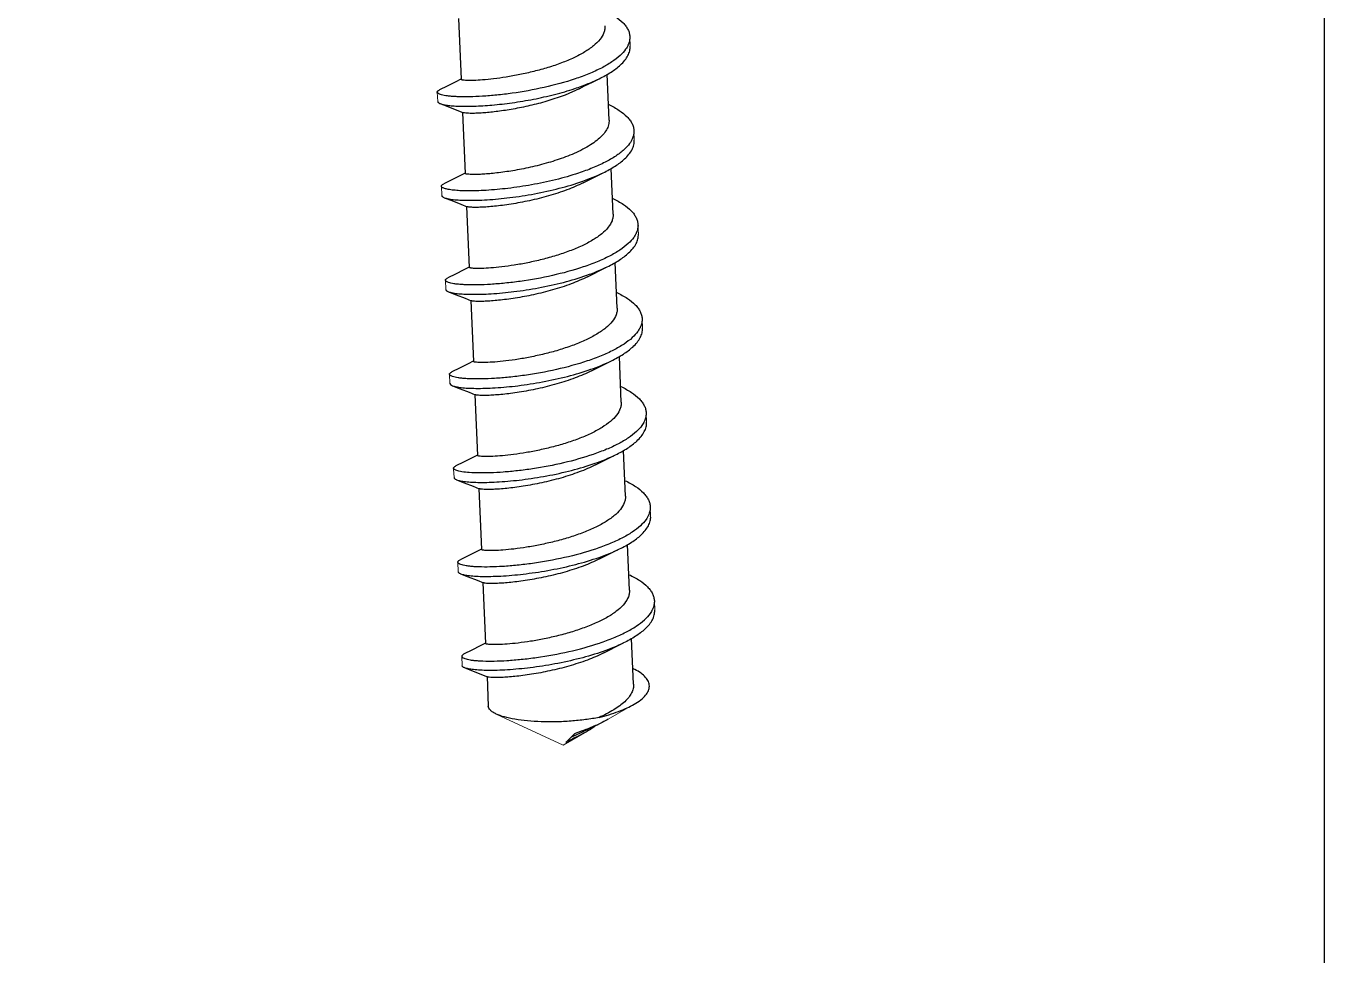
# Model space of a CAD drawing. Extents: x 0 to 1354, y 0 to 992.
# Drawn here: x 1041.9 to 1095.3, y 703.3 to 741.4 of the extents above; entities that cross this region are included whole.
import ezdxf

# ---------------------------------------------------------------- set-up
doc = ezdxf.new("R2010")
doc.units = 0
doc.header["$LTSCALE"] = 10
doc.header["$MEASUREMENT"] = 0
doc.linetypes.add('ACAD_ISO02W100', pattern=[15, 12, -3])
doc.layers.get('0').update_dxf_attribs({"linetype": 'CONTINUOUS'})
doc.layers.add('虚线', color=8, linetype='ACAD_ISO02W100', lineweight=20)

msp = doc.modelspace()

# ---------------------------------------------------------------- linework, layer by layer
at = {"color": 7, "linetype": 'Continuous'}
for p, q in [((1059.7, 741.716), (1059.809, 739.215)), ((1065.887, 737.544), (1065.805, 739.42)), ((1064.661, 738.83), (1064.078, 738.57)), ((1059.636, 737.947), (1059.887, 737.847)), ((1059.868, 737.854), (1059.976, 735.353)), ((1066.055, 733.683), (1065.973, 735.556)), ((1059.803, 734.086), (1060.054, 733.985)), ((1060.035, 733.993), (1060.144, 731.492)), ((1066.222, 729.822), (1066.141, 731.695)), ((1059.971, 730.225), (1060.222, 730.124)), ((1060.203, 730.131), (1060.312, 727.63)), ((1066.39, 725.96), (1066.309, 727.835)), ((1059.351, 726.718), (1059.367, 726.683)), ((1059.367, 726.683), (1059.455, 726.631)), ((1060.139, 726.363), (1060.39, 726.262)), ((1060.371, 726.27), (1060.48, 723.769)), ((1060.492, 723.756), (1060.48, 723.769)), ((1066.558, 722.099), (1066.476, 723.972)), ((1059.518, 723.207), (1059.502, 723.243)), ((1060.307, 722.502), (1060.558, 722.401)), ((1060.539, 722.409), (1060.647, 719.908)), ((1066.726, 718.237), (1066.644, 720.11)), ((1060.475, 718.641), (1060.726, 718.54)), ((1060.707, 718.547), (1060.815, 716.046)), ((1066.893, 714.376), (1066.812, 716.249)), ((1060.642, 714.779), (1060.893, 714.678)), ((1060.874, 714.686), (1060.927, 713.478)), ((1064.115, 711.986), (1064.464, 712.343)), ((1064.53, 712.298), (1064.708, 712.383)), ((1064.708, 712.383), (1065.099, 712.566)), ((1064.974, 712.43), (1064.96, 712.422)), ((1065.099, 712.566), (1065.444, 712.727)), ((1064.478, 712.273), (1064.315, 712.193)), ((1064.478, 712.273), (1064.53, 712.298))]:
    msp.add_line(p, q, dxfattribs=at)
msp.add_lwpolyline([(988.62, 618.265), (988.62, 618.265), (988.62, 782.944), (1095.253, 782.944), (1095.253, 618.265)])
for points in [[(1059.805, 739.222), (1059.592, 739.114), (1059.237, 738.937), (1058.927, 738.784)], [(1064.661, 738.83), (1064.879, 738.941), (1065.202, 739.102), (1065.48, 739.238)], [(1058.952, 738.215), (1059.267, 738.093), (1059.636, 737.947)], [(1059.973, 735.36), (1059.76, 735.253), (1059.405, 735.076), (1059.095, 734.923)], [(1064.829, 734.969), (1065.047, 735.079), (1065.37, 735.241), (1065.647, 735.377)], [(1059.119, 734.354), (1059.435, 734.232), (1059.803, 734.086)], [(1064.996, 731.107), (1065.215, 731.218), (1065.538, 731.379), (1065.815, 731.516)], [(1060.14, 731.499), (1059.928, 731.391), (1059.573, 731.214), (1059.263, 731.061)], [(1059.287, 730.493), (1059.602, 730.37), (1059.971, 730.225)], [(1060.308, 727.638), (1060.096, 727.53), (1059.741, 727.353), (1059.43, 727.2)], [(1065.164, 727.246), (1065.383, 727.357), (1065.706, 727.518), (1065.983, 727.654)], [(1059.455, 726.631), (1059.77, 726.509), (1060.139, 726.363)], [(1060.476, 723.776), (1060.263, 723.669), (1059.908, 723.491), (1059.598, 723.339)], [(1065.332, 723.385), (1065.55, 723.495), (1065.873, 723.656), (1066.151, 723.793)], [(1059.623, 722.77), (1059.938, 722.648), (1060.307, 722.502)], [(1060.644, 719.915), (1060.431, 719.807), (1060.076, 719.63), (1059.766, 719.477)], [(1065.5, 719.523), (1065.718, 719.634), (1066.041, 719.795), (1066.318, 719.931)], [(1059.791, 718.909), (1060.106, 718.786), (1060.475, 718.641)], [(1060.812, 716.054), (1060.599, 715.946), (1060.244, 715.769), (1059.934, 715.616)], [(1065.667, 715.662), (1065.886, 715.773), (1066.209, 715.934), (1066.486, 716.07)], [(1059.958, 715.047), (1060.273, 714.925), (1060.642, 714.779)]]:
    msp.add_lwpolyline(points, dxfattribs=at)
msp.add_arc((1065.053, 711.162), 4.261, 63.6142, 64.746, dxfattribs=at)
for points, knots in [([(1065.707, 742.041), (1065.856, 741.97), (1066.123, 741.825), (1066.411, 741.599), (1066.577, 741.406), (1066.665, 741.263), (1066.721, 741.117), (1066.737, 741.016), (1066.739, 740.967)], [0, 0, 0, 0, 0.31699, 0.583646, 0.699612, 0.805857, 0.90487, 1, 1, 1, 1]), ([(1065.719, 741.406), (1065.721, 741.36), (1065.715, 741.267), (1065.662, 741.074), (1065.513, 740.833), (1065.238, 740.57), (1064.873, 740.32), (1064.429, 740.089), (1063.923, 739.878), (1063.373, 739.692), (1062.8, 739.534), (1062.227, 739.405), (1061.674, 739.305), (1061.164, 739.233), (1060.717, 739.189), (1060.391, 739.17), (1060.174, 739.167), (1060.048, 739.169), (1059.948, 739.175), (1059.883, 739.183), (1059.844, 739.192), (1059.824, 739.199), (1059.809, 739.208), (1059.809, 739.215)], [0, 0, 0, 0, 0.020473, 0.041729, 0.088965, 0.145234, 0.211407, 0.286737, 0.369458, 0.457155, 0.547003, 0.635954, 0.7209, 0.798818, 0.866905, 0.922703, 0.945351, 0.964213, 0.97914, 0.990015, 0.99393, 0.996848, 1, 1, 1, 1]), ([(1066.355, 739.806), (1066.419, 739.866), (1066.534, 739.985), (1066.666, 740.18), (1066.744, 740.379), (1066.759, 740.515), (1066.756, 740.58)], [0, 0, 0, 0, 0.292048, 0.550747, 0.782821, 1, 1, 1, 1]), ([(1066.664, 740.614), (1066.661, 740.608), (1066.648, 740.582), (1066.635, 740.556), (1066.624, 740.537)], [0, 0, 0, 0, 0.245966, 1, 1, 1, 1]), ([(1066.739, 740.967), (1066.742, 740.908), (1066.731, 740.786), (1066.69, 740.671), (1066.664, 740.614)], [0, 0, 0, 0, 0.486192, 1, 1, 1, 1]), ([(1066.338, 740.192), (1066.233, 740.095), (1065.985, 739.908), (1065.555, 739.661), (1065.048, 739.431), (1064.27, 739.145), (1063.218, 738.861), (1062.137, 738.666), (1061.288, 738.563), (1060.705, 738.515), (1060.18, 738.492), (1059.785, 738.494), (1059.51, 738.507), (1059.337, 738.521), (1059.188, 738.54), (1059.065, 738.562), (1058.966, 738.589), (1058.887, 738.619), (1058.832, 738.659), (1058.831, 738.689)], [0, 0, 0, 0, 0.054601, 0.117784, 0.188737, 0.26616, 0.43331, 0.603318, 0.684002, 0.758973, 0.826279, 0.884174, 0.909125, 0.931196, 0.950267, 0.96624, 0.979069, 0.988792, 1, 1, 1, 1]), ([(1066.624, 740.537), (1066.606, 740.507), (1066.525, 740.381), (1066.423, 740.27), (1066.338, 740.192)], [0, 0, 0, 0, 0.230375, 1, 1, 1, 1]), ([(1065.48, 739.238), (1065.649, 739.321), (1065.955, 739.489), (1066.237, 739.697), (1066.355, 739.806)], [0, 0, 0, 0, 0.539451, 1, 1, 1, 1]), ([(1064.479, 738.837), (1064.569, 738.867), (1064.909, 738.985), (1065.242, 739.122), (1065.48, 739.238)], [0, 0, 0, 0, 0.263644, 1, 1, 1, 1]), ([(1058.831, 738.689), (1058.83, 738.697), (1058.835, 738.715), (1058.855, 738.739), (1058.886, 738.763), (1058.912, 738.777), (1058.927, 738.784)], [0, 0, 0, 0, 0.169915, 0.3802, 0.653553, 1, 1, 1, 1]), ([(1058.952, 738.215), (1058.992, 738.2), (1059.09, 738.174), (1059.26, 738.145), (1059.473, 738.124), (1059.837, 738.105), (1060.377, 738.109), (1061.108, 738.155), (1061.923, 738.248), (1062.781, 738.391), (1063.642, 738.582), (1064.206, 738.745), (1064.479, 738.837)], [0, 0, 0, 0, 0.023015, 0.053783, 0.092115, 0.137661, 0.248319, 0.380823, 0.529134, 0.686496, 0.845784, 1, 1, 1, 1]), ([(1064.078, 738.57), (1063.86, 738.485), (1063.411, 738.332), (1062.726, 738.148), (1062.048, 738.006), (1061.413, 737.905), (1060.927, 737.85), (1060.587, 737.826), (1060.376, 737.817), (1060.2, 737.815), (1060.061, 737.82), (1059.969, 737.828), (1059.915, 737.838), (1059.895, 737.843), (1059.887, 737.847)], [0, 0, 0, 0, 0.16362, 0.331822, 0.496384, 0.648977, 0.781755, 0.838514, 0.887839, 0.929089, 0.961747, 0.98543, 0.993851, 1, 1, 1, 1]), ([(1058.847, 738.302), (1058.848, 738.294), (1058.854, 738.277), (1058.876, 738.254), (1058.909, 738.233), (1058.936, 738.221), (1058.952, 738.215)], [0, 0, 0, 0, 0.169972, 0.380251, 0.653586, 1, 1, 1, 1]), ([(1065.873, 738.18), (1066.022, 738.109), (1066.289, 737.964), (1066.579, 737.738), (1066.745, 737.545), (1066.833, 737.402), (1066.889, 737.255), (1066.905, 737.154), (1066.907, 737.105)], [0, 0, 0, 0, 0.31707, 0.583761, 0.699715, 0.805932, 0.904908, 1, 1, 1, 1]), ([(1065.887, 737.544), (1065.89, 737.478), (1065.873, 737.337), (1065.785, 737.133), (1065.638, 736.934), (1065.437, 736.741), (1065.185, 736.555), (1064.773, 736.309), (1064.429, 736.155), (1064.187, 736.061)], [0, 0, 0, 0, 0.084469, 0.175528, 0.27804, 0.394649, 0.526115, 0.671939, 1, 1, 1, 1]), ([(1066.907, 737.105), (1066.909, 737.047), (1066.899, 736.926), (1066.859, 736.811), (1066.833, 736.755)], [0, 0, 0, 0, 0.486352, 1, 1, 1, 1]), ([(1066.506, 736.331), (1066.399, 736.233), (1066.148, 736.043), (1065.711, 735.794), (1065.197, 735.562), (1064.826, 735.427), (1064.63, 735.361)], [0, 0, 0, 0, 0.204889, 0.442211, 0.708952, 1, 1, 1, 1]), ([(1066.788, 736.67), (1066.771, 736.641), (1066.69, 736.517), (1066.589, 736.408), (1066.506, 736.331)], [0, 0, 0, 0, 0.230655, 1, 1, 1, 1]), ([(1066.523, 735.945), (1066.587, 736.004), (1066.702, 736.124), (1066.834, 736.319), (1066.912, 736.518), (1066.926, 736.654), (1066.924, 736.719)], [0, 0, 0, 0, 0.292052, 0.550749, 0.782818, 1, 1, 1, 1]), ([(1066.833, 736.755), (1066.83, 736.748), (1066.816, 736.719), (1066.8, 736.691), (1066.788, 736.67)], [0, 0, 0, 0, 0.245565, 1, 1, 1, 1]), ([(1064.187, 736.061), (1063.956, 735.97), (1063.48, 735.809), (1062.755, 735.619), (1062.042, 735.474), (1061.475, 735.39), (1061.061, 735.344), (1060.792, 735.322), (1060.556, 735.309), (1060.358, 735.305), (1060.2, 735.308), (1060.085, 735.317), (1060.016, 735.328), (1059.985, 735.341), (1059.977, 735.349), (1059.976, 735.353)], [0, 0, 0, 0, 0.17248, 0.349527, 0.521414, 0.678348, 0.748337, 0.811272, 0.866245, 0.912441, 0.949216, 0.97606, 0.992728, 0.997353, 1, 1, 1, 1]), ([(1065.647, 735.377), (1065.816, 735.46), (1066.123, 735.627), (1066.405, 735.836), (1066.523, 735.945)], [0, 0, 0, 0, 0.5395, 1, 1, 1, 1]), ([(1064.63, 735.361), (1064.321, 735.258), (1063.684, 735.078), (1062.715, 734.873), (1061.763, 734.731), (1061.005, 734.661), (1060.452, 734.635), (1060.092, 734.631), (1059.777, 734.639), (1059.545, 734.656), (1059.385, 734.675), (1059.286, 734.691), (1059.201, 734.709), (1059.131, 734.729), (1059.075, 734.751), (1059.034, 734.773), (1059.007, 734.798), (1058.999, 734.818), (1058.998, 734.827)], [0, 0, 0, 0, 0.16997, 0.345127, 0.51566, 0.671738, 0.741496, 0.804357, 0.859406, 0.905882, 0.92571, 0.943188, 0.958274, 0.970954, 0.981259, 0.989287, 0.995306, 1, 1, 1, 1]), ([(1059.119, 734.354), (1059.168, 734.335), (1059.289, 734.305), (1059.501, 734.274), (1059.772, 734.254), (1060.097, 734.245), (1060.47, 734.249), (1061.047, 734.276), (1061.838, 734.351), (1062.83, 734.504), (1063.834, 734.724), (1064.781, 735.005), (1065.375, 735.244), (1065.647, 735.377)], [0, 0, 0, 0, 0.023278, 0.055465, 0.09624, 0.145048, 0.20115, 0.263672, 0.403951, 0.557121, 0.713681, 0.864163, 1, 1, 1, 1]), ([(1058.998, 734.827), (1058.998, 734.835), (1059.003, 734.853), (1059.023, 734.878), (1059.054, 734.901), (1059.08, 734.916), (1059.095, 734.923)], [0, 0, 0, 0, 0.169907, 0.380145, 0.653498, 1, 1, 1, 1]), ([(1064.829, 734.969), (1064.611, 734.857), (1064.141, 734.657), (1063.4, 734.416), (1062.632, 734.226), (1061.998, 734.107), (1061.518, 734.038), (1061.194, 734), (1060.902, 733.974), (1060.646, 733.959), (1060.432, 733.954), (1060.263, 733.956), (1060.151, 733.964), (1060.087, 733.975), (1060.064, 733.981), (1060.054, 733.985)], [0, 0, 0, 0, 0.14915, 0.310487, 0.474513, 0.630992, 0.703238, 0.769888, 0.829854, 0.882142, 0.92591, 0.960439, 0.985216, 0.993852, 1, 1, 1, 1]), ([(1059.015, 734.441), (1059.015, 734.433), (1059.022, 734.415), (1059.044, 734.393), (1059.077, 734.372), (1059.104, 734.36), (1059.119, 734.354)], [0, 0, 0, 0, 0.170001, 0.380313, 0.653589, 1, 1, 1, 1]), ([(1066.043, 734.318), (1066.191, 734.247), (1066.458, 734.102), (1066.747, 733.876), (1066.913, 733.683), (1067.001, 733.54), (1067.057, 733.394), (1067.072, 733.293), (1067.075, 733.244)], [0, 0, 0, 0, 0.317, 0.583667, 0.699629, 0.805868, 0.904876, 1, 1, 1, 1]), ([(1066.055, 733.683), (1066.057, 733.637), (1066.051, 733.544), (1065.997, 733.352), (1065.848, 733.111), (1065.574, 732.847), (1065.209, 732.598), (1064.765, 732.366), (1064.259, 732.155), (1063.709, 731.97), (1063.136, 731.811), (1062.562, 731.682), (1062.01, 731.582), (1061.5, 731.511), (1061.052, 731.466), (1060.726, 731.447), (1060.509, 731.444), (1060.383, 731.446), (1060.284, 731.453), (1060.218, 731.461), (1060.179, 731.47), (1060.159, 731.476), (1060.144, 731.485), (1060.144, 731.492)], [0, 0, 0, 0, 0.020473, 0.041729, 0.088965, 0.145234, 0.211407, 0.286736, 0.369458, 0.457155, 0.547003, 0.635954, 0.7209, 0.798818, 0.866906, 0.922704, 0.945351, 0.964213, 0.97914, 0.990015, 0.99393, 0.996849, 1, 1, 1, 1]), ([(1067.075, 733.244), (1067.077, 733.185), (1067.066, 733.064), (1067.026, 732.949), (1067, 732.893)], [0, 0, 0, 0, 0.486263, 1, 1, 1, 1]), ([(1066.958, 732.812), (1066.941, 732.782), (1066.86, 732.657), (1066.758, 732.547), (1066.674, 732.47)], [0, 0, 0, 0, 0.230493, 1, 1, 1, 1]), ([(1066.691, 732.083), (1066.755, 732.143), (1066.869, 732.262), (1067.002, 732.458), (1067.08, 732.657), (1067.094, 732.793), (1067.091, 732.858)], [0, 0, 0, 0, 0.292042, 0.550739, 0.782815, 1, 1, 1, 1]), ([(1067, 732.893), (1066.997, 732.886), (1066.984, 732.859), (1066.969, 732.832), (1066.958, 732.812)], [0, 0, 0, 0, 0.245793, 1, 1, 1, 1]), ([(1066.674, 732.47), (1066.569, 732.372), (1066.321, 732.185), (1065.89, 731.938), (1065.384, 731.709), (1064.606, 731.422), (1063.554, 731.138), (1062.473, 730.943), (1061.624, 730.84), (1061.041, 730.792), (1060.516, 730.77), (1060.121, 730.771), (1059.846, 730.784), (1059.673, 730.799), (1059.524, 730.817), (1059.401, 730.84), (1059.302, 730.866), (1059.223, 730.896), (1059.167, 730.936), (1059.166, 730.966)], [0, 0, 0, 0, 0.054598, 0.117772, 0.188716, 0.266129, 0.433272, 0.603276, 0.683956, 0.758928, 0.82624, 0.884144, 0.9091, 0.931175, 0.950249, 0.966227, 0.97906, 0.988785, 1, 1, 1, 1]), ([(1065.815, 731.516), (1065.984, 731.598), (1066.291, 731.766), (1066.573, 731.975), (1066.691, 732.083)], [0, 0, 0, 0, 0.539524, 1, 1, 1, 1]), ([(1059.287, 730.493), (1059.336, 730.474), (1059.456, 730.444), (1059.669, 730.413), (1059.94, 730.392), (1060.265, 730.383), (1060.638, 730.388), (1061.215, 730.414), (1062.006, 730.49), (1062.998, 730.643), (1064.001, 730.862), (1064.949, 731.144), (1065.543, 731.382), (1065.815, 731.516)], [0, 0, 0, 0, 0.023277, 0.055465, 0.096238, 0.14504, 0.201137, 0.263654, 0.403934, 0.557111, 0.713668, 0.864152, 1, 1, 1, 1]), ([(1059.166, 730.966), (1059.166, 730.974), (1059.17, 730.992), (1059.19, 731.016), (1059.222, 731.04), (1059.248, 731.054), (1059.263, 731.061)], [0, 0, 0, 0, 0.169903, 0.380158, 0.653504, 1, 1, 1, 1]), ([(1064.996, 731.107), (1064.778, 730.996), (1064.309, 730.795), (1063.568, 730.555), (1062.8, 730.364), (1062.166, 730.246), (1061.686, 730.177), (1061.362, 730.139), (1061.07, 730.113), (1060.814, 730.098), (1060.6, 730.092), (1060.431, 730.095), (1060.319, 730.103), (1060.255, 730.114), (1060.232, 730.12), (1060.222, 730.124)], [0, 0, 0, 0, 0.149152, 0.310489, 0.474515, 0.630994, 0.703239, 0.769892, 0.829853, 0.882148, 0.925909, 0.960443, 0.985218, 0.993858, 1, 1, 1, 1]), ([(1059.183, 730.58), (1059.183, 730.572), (1059.19, 730.554), (1059.212, 730.531), (1059.245, 730.51), (1059.272, 730.499), (1059.287, 730.493)], [0, 0, 0, 0, 0.169972, 0.380208, 0.653496, 1, 1, 1, 1]), ([(1066.21, 730.457), (1066.359, 730.386), (1066.626, 730.241), (1066.914, 730.015), (1067.08, 729.822), (1067.168, 729.679), (1067.225, 729.532), (1067.24, 729.432), (1067.242, 729.383)], [0, 0, 0, 0, 0.317004, 0.583669, 0.699633, 0.805873, 0.904879, 1, 1, 1, 1]), ([(1066.222, 729.822), (1066.224, 729.776), (1066.218, 729.682), (1066.165, 729.49), (1066.016, 729.249), (1065.742, 728.986), (1065.376, 728.736), (1064.933, 728.504), (1064.426, 728.294), (1063.877, 728.108), (1063.304, 727.95), (1062.73, 727.82), (1062.178, 727.721), (1061.668, 727.649), (1061.22, 727.605), (1060.894, 727.586), (1060.677, 727.583), (1060.551, 727.585), (1060.452, 727.591), (1060.386, 727.599), (1060.347, 727.608), (1060.327, 727.615), (1060.312, 727.623), (1060.312, 727.63)], [0, 0, 0, 0, 0.020474, 0.041728, 0.088966, 0.145235, 0.211408, 0.286736, 0.369457, 0.457154, 0.547003, 0.635954, 0.720899, 0.798816, 0.866903, 0.922703, 0.945349, 0.964215, 0.979137, 0.990018, 0.993931, 0.996846, 1, 1, 1, 1]), ([(1067.242, 729.383), (1067.245, 729.324), (1067.234, 729.202), (1067.194, 729.087), (1067.168, 729.031)], [0, 0, 0, 0, 0.486229, 1, 1, 1, 1]), ([(1067.126, 728.951), (1067.109, 728.921), (1067.028, 728.796), (1066.926, 728.686), (1066.842, 728.608)], [0, 0, 0, 0, 0.230467, 1, 1, 1, 1]), ([(1066.858, 728.222), (1066.923, 728.281), (1067.037, 728.401), (1067.169, 728.596), (1067.248, 728.795), (1067.262, 728.931), (1067.259, 728.996)], [0, 0, 0, 0, 0.292052, 0.550751, 0.782823, 1, 1, 1, 1]), ([(1067.168, 729.031), (1067.165, 729.024), (1067.152, 728.997), (1067.137, 728.971), (1067.126, 728.951)], [0, 0, 0, 0, 0.245846, 1, 1, 1, 1]), ([(1066.842, 728.608), (1066.736, 728.511), (1066.488, 728.324), (1066.058, 728.077), (1065.551, 727.847), (1064.774, 727.561), (1063.721, 727.277), (1062.64, 727.082), (1061.791, 726.979), (1061.208, 726.93), (1060.683, 726.908), (1060.289, 726.91), (1060.013, 726.923), (1059.841, 726.937), (1059.692, 726.956), (1059.568, 726.978), (1059.469, 727.005), (1059.39, 727.035), (1059.335, 727.075), (1059.334, 727.104)], [0, 0, 0, 0, 0.054603, 0.117791, 0.188748, 0.266174, 0.433328, 0.603343, 0.684028, 0.758997, 0.8263, 0.884191, 0.909141, 0.93121, 0.950278, 0.96625, 0.979076, 0.988796, 1, 1, 1, 1]), ([(1065.983, 727.654), (1066.152, 727.737), (1066.458, 727.905), (1066.74, 728.113), (1066.858, 728.222)], [0, 0, 0, 0, 0.539495, 1, 1, 1, 1]), ([(1059.455, 726.631), (1059.504, 726.613), (1059.624, 726.583), (1059.837, 726.552), (1060.108, 726.531), (1060.432, 726.522), (1060.806, 726.526), (1061.383, 726.553), (1062.173, 726.628), (1063.166, 726.782), (1064.169, 727.001), (1065.117, 727.282), (1065.711, 727.521), (1065.983, 727.654)], [0, 0, 0, 0, 0.023283, 0.055466, 0.096246, 0.145052, 0.20115, 0.263671, 0.403946, 0.557124, 0.713687, 0.864164, 1, 1, 1, 1]), ([(1065.164, 727.246), (1064.946, 727.135), (1064.477, 726.934), (1063.735, 726.694), (1062.967, 726.503), (1062.334, 726.385), (1061.854, 726.315), (1061.53, 726.278), (1061.237, 726.251), (1060.982, 726.236), (1060.768, 726.231), (1060.598, 726.234), (1060.487, 726.242), (1060.423, 726.252), (1060.399, 726.259), (1060.39, 726.262)], [0, 0, 0, 0, 0.149147, 0.31048, 0.474503, 0.63098, 0.703226, 0.769875, 0.829842, 0.882132, 0.925899, 0.960431, 0.985212, 0.993852, 1, 1, 1, 1]), ([(1059.334, 727.104), (1059.333, 727.112), (1059.338, 727.131), (1059.358, 727.155), (1059.39, 727.179), (1059.416, 727.193), (1059.43, 727.2)], [0, 0, 0, 0, 0.169924, 0.380226, 0.653581, 1, 1, 1, 1]), ([(1066.376, 726.596), (1066.525, 726.525), (1066.793, 726.38), (1067.082, 726.154), (1067.248, 725.96), (1067.336, 725.818), (1067.392, 725.671), (1067.408, 725.57), (1067.41, 725.521)], [0, 0, 0, 0, 0.317075, 0.583767, 0.699722, 0.805937, 0.904912, 1, 1, 1, 1]), ([(1066.39, 725.96), (1066.392, 725.916), (1066.386, 725.825), (1066.336, 725.639), (1066.196, 725.404), (1065.936, 725.147), (1065.657, 724.951), (1065.396, 724.799), (1065.095, 724.644), (1064.683, 724.467), (1064.154, 724.281), (1063.6, 724.122), (1063.04, 723.989), (1062.495, 723.884), (1061.985, 723.807), (1061.528, 723.755), (1061.188, 723.731), (1060.956, 723.723), (1060.814, 723.722), (1060.697, 723.725), (1060.605, 723.731), (1060.539, 723.741), (1060.504, 723.749), (1060.492, 723.756)], [0, 0, 0, 0, 0.01995, 0.040622, 0.086349, 0.140533, 0.204107, 0.239293, 0.276521, 0.356191, 0.440993, 0.528377, 0.615565, 0.699694, 0.777943, 0.847661, 0.906469, 0.931142, 0.952366, 0.969973, 0.983824, 0.993829, 1, 1, 1, 1]), ([(1067.026, 724.361), (1067.09, 724.42), (1067.205, 724.54), (1067.337, 724.735), (1067.416, 724.934), (1067.43, 725.07), (1067.427, 725.135)], [0, 0, 0, 0, 0.292046, 0.550743, 0.782816, 1, 1, 1, 1]), ([(1067.336, 725.171), (1067.333, 725.164), (1067.319, 725.135), (1067.304, 725.107), (1067.291, 725.086)], [0, 0, 0, 0, 0.245563, 1, 1, 1, 1]), ([(1067.41, 725.521), (1067.413, 725.463), (1067.402, 725.341), (1067.362, 725.227), (1067.336, 725.171)], [0, 0, 0, 0, 0.486349, 1, 1, 1, 1]), ([(1067.009, 724.747), (1066.908, 724.653), (1066.67, 724.472), (1066.257, 724.232), (1065.773, 724.008), (1065.028, 723.727), (1064.014, 723.445), (1062.969, 723.247), (1062.139, 723.137), (1061.56, 723.082), (1061.031, 723.052), (1060.565, 723.045), (1060.175, 723.059), (1059.902, 723.086), (1059.73, 723.119), (1059.636, 723.144), (1059.567, 723.171), (1059.53, 723.195), (1059.518, 723.207)], [0, 0, 0, 0, 0.052926, 0.11393, 0.182306, 0.256901, 0.418427, 0.584227, 0.663828, 0.738624, 0.806798, 0.866691, 0.916864, 0.95616, 0.971478, 0.983843, 0.993285, 1, 1, 1, 1]), ([(1067.291, 725.086), (1067.274, 725.057), (1067.194, 724.933), (1067.093, 724.824), (1067.009, 724.747)], [0, 0, 0, 0, 0.230657, 1, 1, 1, 1]), ([(1066.151, 723.793), (1066.32, 723.876), (1066.626, 724.043), (1066.908, 724.252), (1067.026, 724.361)], [0, 0, 0, 0, 0.539503, 1, 1, 1, 1]), ([(1059.623, 722.77), (1059.671, 722.751), (1059.792, 722.721), (1060.004, 722.69), (1060.275, 722.669), (1060.6, 722.66), (1060.974, 722.665), (1061.55, 722.692), (1062.341, 722.767), (1063.333, 722.92), (1064.337, 723.14), (1065.284, 723.421), (1065.879, 723.66), (1066.151, 723.793)], [0, 0, 0, 0, 0.023278, 0.055464, 0.096238, 0.145045, 0.201146, 0.263667, 0.403947, 0.557117, 0.713676, 0.86416, 1, 1, 1, 1]), ([(1059.502, 723.243), (1059.501, 723.251), (1059.506, 723.269), (1059.526, 723.294), (1059.558, 723.317), (1059.583, 723.331), (1059.598, 723.339)], [0, 0, 0, 0, 0.170002, 0.380285, 0.653628, 1, 1, 1, 1]), ([(1065.332, 723.385), (1065.114, 723.273), (1064.644, 723.072), (1063.903, 722.832), (1063.135, 722.642), (1062.501, 722.523), (1062.022, 722.454), (1061.698, 722.416), (1061.405, 722.39), (1061.15, 722.375), (1060.935, 722.369), (1060.766, 722.372), (1060.655, 722.38), (1060.591, 722.391), (1060.567, 722.397), (1060.558, 722.401)], [0, 0, 0, 0, 0.149152, 0.310489, 0.474515, 0.630995, 0.703239, 0.769893, 0.829853, 0.882148, 0.92591, 0.960442, 0.985219, 0.993857, 1, 1, 1, 1]), ([(1059.518, 722.857), (1059.519, 722.849), (1059.525, 722.831), (1059.547, 722.809), (1059.581, 722.788), (1059.608, 722.776), (1059.623, 722.77)], [0, 0, 0, 0, 0.170001, 0.380312, 0.653587, 1, 1, 1, 1]), ([(1066.547, 722.733), (1066.695, 722.663), (1066.962, 722.518), (1067.25, 722.292), (1067.416, 722.099), (1067.504, 721.956), (1067.56, 721.81), (1067.576, 721.709), (1067.578, 721.66)], [0, 0, 0, 0, 0.316984, 0.583642, 0.699605, 0.805849, 0.904865, 1, 1, 1, 1]), ([(1066.558, 722.099), (1066.56, 722.053), (1066.554, 721.96), (1066.5, 721.767), (1066.351, 721.527), (1066.077, 721.263), (1065.712, 721.014), (1065.268, 720.782), (1064.762, 720.571), (1064.212, 720.385), (1063.639, 720.227), (1063.066, 720.098), (1062.513, 719.998), (1062.003, 719.926), (1061.556, 719.882), (1061.229, 719.863), (1061.012, 719.86), (1060.887, 719.862), (1060.787, 719.869), (1060.722, 719.876), (1060.683, 719.885), (1060.663, 719.892), (1060.648, 719.901), (1060.647, 719.908)], [0, 0, 0, 0, 0.020473, 0.041728, 0.088965, 0.145235, 0.211408, 0.286737, 0.369457, 0.457154, 0.547003, 0.635954, 0.720899, 0.798816, 0.866903, 0.922702, 0.94535, 0.964213, 0.979137, 0.990016, 0.993929, 0.996846, 1, 1, 1, 1]), ([(1067.578, 721.66), (1067.58, 721.601), (1067.57, 721.479), (1067.529, 721.364), (1067.503, 721.308)], [0, 0, 0, 0, 0.486236, 1, 1, 1, 1]), ([(1067.177, 720.885), (1067.072, 720.788), (1066.824, 720.601), (1066.394, 720.354), (1065.887, 720.124), (1065.11, 719.838), (1064.057, 719.554), (1062.976, 719.359), (1062.128, 719.256), (1061.544, 719.208), (1061.019, 719.186), (1060.625, 719.187), (1060.349, 719.2), (1060.176, 719.214), (1060.027, 719.233), (1059.904, 719.256), (1059.805, 719.282), (1059.726, 719.312), (1059.671, 719.352), (1059.669, 719.382)], [0, 0, 0, 0, 0.054598, 0.117773, 0.188718, 0.266134, 0.433277, 0.603279, 0.68396, 0.758932, 0.826244, 0.884146, 0.909101, 0.931176, 0.950249, 0.966226, 0.979059, 0.988785, 1, 1, 1, 1]), ([(1067.462, 721.229), (1067.444, 721.199), (1067.364, 721.074), (1067.261, 720.963), (1067.177, 720.885)], [0, 0, 0, 0, 0.23045, 1, 1, 1, 1]), ([(1067.194, 720.499), (1067.258, 720.559), (1067.373, 720.678), (1067.505, 720.873), (1067.583, 721.073), (1067.598, 721.209), (1067.595, 721.274)], [0, 0, 0, 0, 0.292043, 0.550738, 0.782814, 1, 1, 1, 1]), ([(1067.503, 721.308), (1067.5, 721.301), (1067.487, 721.275), (1067.473, 721.248), (1067.462, 721.229)], [0, 0, 0, 0, 0.245858, 1, 1, 1, 1]), ([(1066.318, 719.931), (1066.487, 720.014), (1066.794, 720.182), (1067.076, 720.39), (1067.194, 720.499)], [0, 0, 0, 0, 0.539524, 1, 1, 1, 1]), ([(1059.791, 718.909), (1059.839, 718.89), (1059.96, 718.86), (1060.172, 718.829), (1060.443, 718.808), (1060.768, 718.799), (1061.141, 718.803), (1061.718, 718.83), (1062.509, 718.906), (1063.501, 719.059), (1064.505, 719.278), (1065.452, 719.559), (1066.046, 719.798), (1066.318, 719.931)], [0, 0, 0, 0, 0.023277, 0.055464, 0.096238, 0.14504, 0.201137, 0.263653, 0.403931, 0.55711, 0.713669, 0.864153, 1, 1, 1, 1]), ([(1059.669, 719.382), (1059.669, 719.39), (1059.674, 719.408), (1059.694, 719.432), (1059.725, 719.456), (1059.751, 719.47), (1059.766, 719.477)], [0, 0, 0, 0, 0.169904, 0.380159, 0.653504, 1, 1, 1, 1]), ([(1065.5, 719.523), (1065.282, 719.412), (1064.812, 719.211), (1064.071, 718.971), (1063.303, 718.78), (1062.669, 718.662), (1062.189, 718.593), (1061.865, 718.555), (1061.573, 718.529), (1061.317, 718.514), (1061.103, 718.508), (1060.934, 718.511), (1060.822, 718.519), (1060.758, 718.53), (1060.735, 718.536), (1060.726, 718.54)], [0, 0, 0, 0, 0.14915, 0.310486, 0.474512, 0.630991, 0.703238, 0.769887, 0.829853, 0.882142, 0.925907, 0.96044, 0.985213, 0.993852, 1, 1, 1, 1]), ([(1059.686, 718.995), (1059.686, 718.987), (1059.693, 718.97), (1059.715, 718.947), (1059.748, 718.926), (1059.775, 718.914), (1059.791, 718.909)], [0, 0, 0, 0, 0.169965, 0.380182, 0.653475, 1, 1, 1, 1]), ([(1066.713, 718.873), (1066.861, 718.802), (1067.129, 718.657), (1067.418, 718.431), (1067.584, 718.238), (1067.672, 718.095), (1067.728, 717.948), (1067.744, 717.848), (1067.746, 717.798)], [0, 0, 0, 0, 0.317025, 0.583703, 0.699665, 0.805896, 0.904891, 1, 1, 1, 1]), ([(1066.726, 718.237), (1066.728, 718.192), (1066.722, 718.098), (1066.668, 717.906), (1066.519, 717.665), (1066.245, 717.402), (1065.88, 717.152), (1065.436, 716.92), (1064.93, 716.71), (1064.38, 716.524), (1063.807, 716.366), (1063.233, 716.236), (1062.681, 716.136), (1062.171, 716.065), (1061.723, 716.02), (1061.397, 716.002), (1061.18, 715.999), (1061.055, 716.001), (1060.955, 716.007), (1060.89, 716.015), (1060.85, 716.024), (1060.831, 716.031), (1060.816, 716.039), (1060.815, 716.046)], [0, 0, 0, 0, 0.020473, 0.041729, 0.088966, 0.145235, 0.211407, 0.286735, 0.369456, 0.457155, 0.547003, 0.635954, 0.720899, 0.798816, 0.866905, 0.922705, 0.945349, 0.964216, 0.979138, 0.990017, 0.993933, 0.996849, 1, 1, 1, 1]), ([(1067.746, 717.798), (1067.748, 717.74), (1067.737, 717.618), (1067.697, 717.503), (1067.671, 717.447)], [0, 0, 0, 0, 0.486287, 1, 1, 1, 1]), ([(1067.628, 717.365), (1067.611, 717.335), (1067.53, 717.211), (1067.428, 717.101), (1067.345, 717.024)], [0, 0, 0, 0, 0.23059, 1, 1, 1, 1]), ([(1067.362, 716.638), (1067.426, 716.697), (1067.54, 716.817), (1067.673, 717.012), (1067.751, 717.211), (1067.765, 717.347), (1067.762, 717.412)], [0, 0, 0, 0, 0.292057, 0.550755, 0.782823, 1, 1, 1, 1]), ([(1067.671, 717.447), (1067.668, 717.44), (1067.655, 717.412), (1067.64, 717.385), (1067.628, 717.365)], [0, 0, 0, 0, 0.245679, 1, 1, 1, 1]), ([(1059.837, 715.52), (1059.838, 715.491), (1059.894, 715.451), (1059.972, 715.421), (1060.072, 715.394), (1060.195, 715.372), (1060.344, 715.353), (1060.517, 715.339), (1060.792, 715.325), (1061.186, 715.324), (1061.711, 715.346), (1062.295, 715.395), (1063.144, 715.498), (1064.224, 715.693), (1065.277, 715.977), (1066.055, 716.263), (1066.561, 716.493), (1066.992, 716.739), (1067.24, 716.927), (1067.345, 717.024)], [0, 0, 0, 0, 0.011206, 0.020926, 0.033753, 0.049727, 0.068795, 0.090868, 0.115818, 0.173714, 0.241019, 0.315991, 0.396677, 0.566689, 0.733845, 0.811266, 0.882215, 0.945399, 1, 1, 1, 1]), ([(1067.362, 716.638), (1067.244, 716.529), (1066.962, 716.321), (1066.655, 716.153), (1066.486, 716.07)], [0, 0, 0, 0, 0.460485, 1, 1, 1, 1]), ([(1066.486, 716.07), (1066.214, 715.937), (1065.62, 715.698), (1064.672, 715.417), (1063.669, 715.197), (1062.677, 715.044), (1061.886, 714.969), (1061.309, 714.942), (1060.936, 714.938), (1060.611, 714.947), (1060.34, 714.968), (1060.127, 714.998), (1060.007, 715.028), (1059.958, 715.047)], [0, 0, 0, 0, 0.135837, 0.286323, 0.442883, 0.596056, 0.736338, 0.798858, 0.854958, 0.903759, 0.944537, 0.976722, 1, 1, 1, 1]), ([(1059.934, 715.616), (1059.919, 715.609), (1059.893, 715.595), (1059.862, 715.571), (1059.842, 715.547), (1059.837, 715.528), (1059.837, 715.52)], [0, 0, 0, 0, 0.346424, 0.619843, 0.830083, 1, 1, 1, 1]), ([(1065.667, 715.662), (1065.449, 715.55), (1064.98, 715.35), (1064.239, 715.109), (1063.471, 714.919), (1062.837, 714.8), (1062.357, 714.731), (1062.033, 714.693), (1061.741, 714.667), (1061.485, 714.652), (1061.271, 714.647), (1061.102, 714.649), (1060.99, 714.657), (1060.926, 714.668), (1060.903, 714.674), (1060.893, 714.678)], [0, 0, 0, 0, 0.149151, 0.310489, 0.474515, 0.630995, 0.703239, 0.769892, 0.829854, 0.882147, 0.925911, 0.960441, 0.98522, 0.993856, 1, 1, 1, 1]), ([(1059.958, 715.047), (1059.943, 715.053), (1059.916, 715.065), (1059.883, 715.086), (1059.861, 715.108), (1059.854, 715.126), (1059.854, 715.134)], [0, 0, 0, 0, 0.346428, 0.619846, 0.830083, 1, 1, 1, 1]), ([(1066.917, 713.551), (1067.011, 713.606), (1067.179, 713.715), (1067.382, 713.9), (1067.511, 714.093), (1067.557, 714.294), (1067.511, 714.492), (1067.386, 714.673), (1067.192, 714.839), (1067.035, 714.933), (1066.947, 714.979)], [0, 0, 0, 0, 0.166706, 0.304984, 0.418609, 0.516376, 0.612122, 0.719699, 0.84786, 1, 1, 1, 1]), ([(1066.893, 714.376), (1066.896, 714.316), (1066.883, 714.19), (1066.812, 714.005), (1066.692, 713.824), (1066.527, 713.647), (1066.318, 713.476), (1065.974, 713.246), (1065.683, 713.101), (1065.478, 713.01)], [0, 0, 0, 0, 0.08765, 0.180987, 0.284412, 0.400609, 0.530681, 0.674657, 1, 1, 1, 1]), ([(1061.252, 713.15), (1061.205, 713.172), (1061.12, 713.217), (1061.016, 713.297), (1060.947, 713.383), (1060.928, 713.448), (1060.927, 713.478)], [0, 0, 0, 0, 0.326048, 0.593898, 0.812173, 1, 1, 1, 1]), ([(1065.478, 713.01), (1065.749, 713.079), (1066.137, 713.196), (1066.613, 713.391), (1066.822, 713.496), (1066.917, 713.551)], [0, 0, 0, 0, 0.545343, 0.785687, 1, 1, 1, 1]), ([(1065.478, 713.01), (1065.294, 712.974), (1064.91, 712.913), (1064.319, 712.853), (1063.712, 712.823), (1063.114, 712.826), (1062.549, 712.86), (1062.042, 712.924), (1061.613, 713.014), (1061.359, 713.1), (1061.252, 713.15)], [0, 0, 0, 0, 0.131849, 0.272569, 0.416659, 0.558454, 0.692407, 0.813391, 0.917004, 1, 1, 1, 1]), ([(1065.849, 712.935), (1065.818, 712.917), (1065.685, 712.843), (1065.549, 712.775), (1065.444, 712.727)], [0, 0, 0, 0, 0.240266, 1, 1, 1, 1]), ([(1064.96, 712.422), (1064.884, 712.379), (1064.731, 712.297), (1064.505, 712.186), (1064.298, 712.086), (1064.17, 712.021), (1064.115, 711.986)], [0, 0, 0, 0, 0.2745, 0.546495, 0.796484, 1, 1, 1, 1]), ([(1065.444, 712.727), (1065.365, 712.69), (1065.044, 712.549), (1064.713, 712.429), (1064.464, 712.343)], [0, 0, 0, 0, 0.248467, 1, 1, 1, 1]), ([(1065.347, 712.677), (1065.319, 712.656), (1065.199, 712.567), (1065.073, 712.487), (1064.974, 712.43)], [0, 0, 0, 0, 0.236281, 1, 1, 1, 1])]:
    msp.add_open_spline(points, degree=3, knots=knots, dxfattribs=at)
at = {"layer": '虚线', "color": 7, "linetype": 'Continuous'}
for p, q in [((1066.756, 740.58), (1066.739, 740.966)), ((1058.847, 738.302), (1058.83, 738.689)), ((1066.924, 736.719), (1066.907, 737.105)), ((1059.015, 734.441), (1058.998, 734.827)), ((1067.091, 732.858), (1067.075, 733.244)), ((1059.183, 730.58), (1059.166, 730.966)), ((1067.259, 728.996), (1067.242, 729.382)), ((1059.351, 726.718), (1059.334, 727.104)), ((1067.427, 725.135), (1067.41, 725.521)), ((1059.518, 722.857), (1059.503, 723.207)), ((1067.595, 721.273), (1067.578, 721.66)), ((1059.686, 718.995), (1059.669, 719.382)), ((1067.762, 717.412), (1067.746, 717.798)), ((1059.854, 715.134), (1059.837, 715.52)), ((1065.849, 712.935), (1066.917, 713.551)), ((1064, 711.868), (1061.253, 713.149)), ((1064, 711.868), (1064.974, 712.431))]:
    msp.add_line(p, q, dxfattribs=at)

doc.saveas('drawing.dxf')
